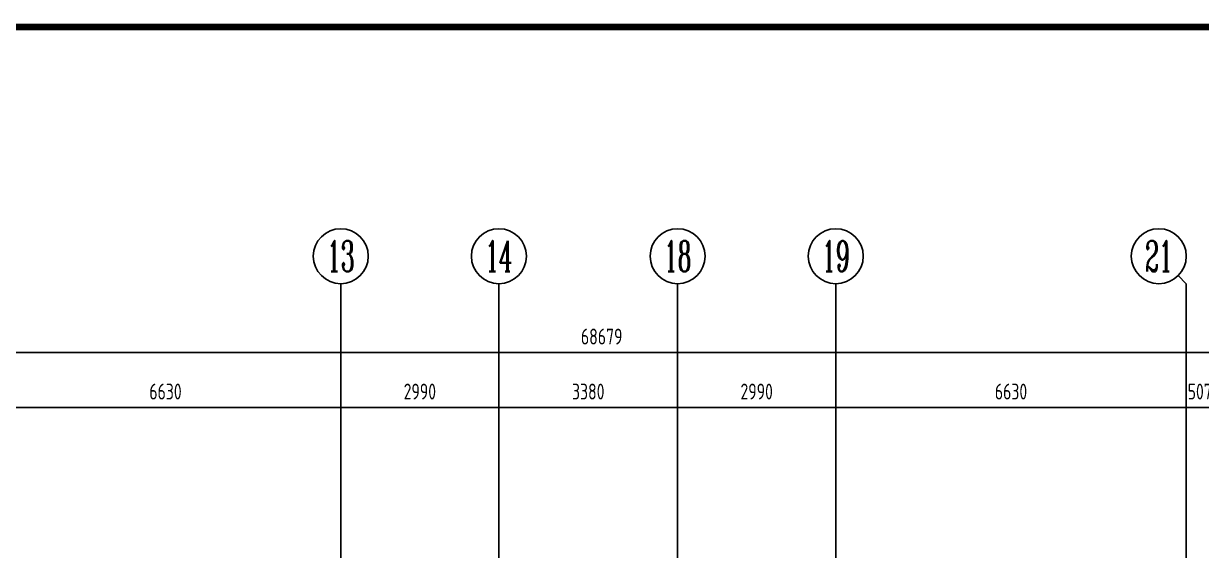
# Model space of a CAD drawing. Extents: x -726032 to 135930, y -151624 to 587044.
# Drawn here: x -361296 to -339021, y 434298 to 444263 of the extents above; entities that cross this region are included whole.
import ezdxf
from ezdxf.enums import TextEntityAlignment as Align

# ---------------------------------------------------------------- set-up
doc = ezdxf.new("R2010")
doc.units = 0
doc.header["$LTSCALE"] = 1000
doc.header["$MEASUREMENT"] = 0
doc.linetypes.add('DOTE', pattern=[2.42, 2, -0.2, 0.02, -0.2])
doc.layers.get('0').update_dxf_attribs({"linetype": 'CONTINUOUS'})
doc.layers.get('DEFPOINTS').update_dxf_attribs({"color": 1, "linetype": 'CONTINUOUS'})
for name, color, linetype in [('AXIS', 245, 'CONTINUOUS'), ('AXIS_TEXT', 7, 'CONTINUOUS'), ('DOTE', 8, 'DOTE'), ('PUB_TITLE', 1, 'CONTINUOUS')]:
    doc.layers.add(name, color=color, linetype=linetype)
doc.styles.add('COMPLEX', font='COMPLEX')
doc.styles.add('DIM_FONT', font='isocp.shx', dxfattribs={"width": 0.8})
doc.dimstyles.new('AXIS', dxfattribs={"dimtxt": 300, "dimasz": 1, "dimexe": 250, "dimexo": 300, "dimgap": 150, "dimtad": 1, "dimdec": 0, "dimzin": 0, "dimdsep": 46, "dimtxsty": 'DIM_FONT', "dimcen": 0.09, "dimse1": 1, "dimse2": 1, "dimclrt": 142, "dimadec": 0, "dimazin": 0, "dimtfac": 1, "dimtdec": 0, "dimtix": 1, "dimtmove": 2, "dimatfit": 3, "dimfxl": 1, "dimtolj": 1, "dimtzin": 0, "dimarcsym": 0})
doc.dimstyles.new('DIMN', dxfattribs={"dimtxt": 300, "dimasz": 1, "dimexe": 250, "dimexo": 300, "dimgap": 150, "dimtad": 1, "dimdec": 0, "dimzin": 0, "dimdsep": 46, "dimtxsty": 'DIM_FONT', "dimcen": 0.09, "dimclrt": 142, "dimadec": 0, "dimazin": 0, "dimtfac": 1, "dimtdec": 0, "dimtix": 1, "dimtmove": 2, "dimatfit": 3, "dimfxl": 1, "dimtolj": 1, "dimtzin": 0, "dimarcsym": 0})

# ---------------------------------------------------------------- blocks, each defined once
blk = doc.blocks.new('*D128')
at = {"layer": 'AXIS', "color": 0, "lineweight": -2, "transparency": 16777216}
for p, q in [((-384703, 435472), (-384703, 438293)), ((-316024, 435472), (-316024, 438293)), ((-316025, 438043), (-384702, 438043))]:
    blk.add_line(p, q, dxfattribs=at)
at = {"layer": 'AXIS', "color": 0, "transparency": 16777216}
for points in [[(-384702, 438043), (-384702, 438043), (-384703, 438043)], [(-316025, 438043), (-316025, 438043), (-316024, 438043)]]:
    blk.add_solid(points, dxfattribs=at)
at = {"layer": 'DEFPOINTS', "color": 0, "transparency": 16777216}
for p in [(-384703, 438043), (-384703, 435172), (-316024, 435172)]:
    blk.add_point(p, dxfattribs=at)
at = {"layer": 'AXIS', "color": 142, "transparency": 16777216, "insert": (-350363, 438343), "char_height": 300, "attachment_point": 5, "style": 'DIM_FONT'}
blk.add_mtext('\\A1;68679', dxfattribs=at)
blk = doc.blocks.new('_AXISO')
blk.add_circle((0, 0), 0.5)
at = {"layer": 'AXIS_TEXT', "style": 'COMPLEX', "width": 1.041667}
blk.add_attdef('A', text='', height=0.56, dxfattribs=at).set_placement((-0.25, -0.28), (0.25, -0.28), align=Align.FIT)
blk = doc.blocks.new('*D3057')
at = {"layer": 'AXIS', "color": 0, "lineweight": -2, "transparency": 16777216}
blk.add_line((-345938, 437003), (-348926, 437003), dxfattribs=at)
at = {"layer": 'AXIS', "color": 0, "transparency": 16777216}
for points in [[(-348926, 437003), (-348926, 437003), (-348927, 437003)], [(-345938, 437003), (-345938, 437003), (-345937, 437003)]]:
    blk.add_solid(points, dxfattribs=at)
at = {"layer": 'DEFPOINTS', "color": 0, "transparency": 16777216}
for p in [(-348927, 437003), (-348927, 435172), (-345937, 435172)]:
    blk.add_point(p, dxfattribs=at)
at = {"layer": 'AXIS', "color": 142, "transparency": 16777216, "insert": (-347432, 437303), "char_height": 300, "attachment_point": 5, "style": 'DIM_FONT'}
blk.add_mtext('\\A1;2990', dxfattribs=at)
blk = doc.blocks.new('*D3058')
at = {"layer": 'AXIS', "color": 0, "lineweight": -2, "transparency": 16777216}
blk.add_line((-345938, 437003), (-348926, 437003), dxfattribs=at)
at = {"layer": 'AXIS', "color": 0, "transparency": 16777216}
for points in [[(-348926, 437003), (-348926, 437003), (-348927, 437003)], [(-345938, 437003), (-345938, 437003), (-345937, 437003)]]:
    blk.add_solid(points, dxfattribs=at)
at = {"layer": 'DEFPOINTS', "color": 0, "transparency": 16777216}
for p in [(-348927, 437003), (-348927, 435172), (-345937, 435172)]:
    blk.add_point(p, dxfattribs=at)
at = {"layer": 'AXIS', "color": 142, "transparency": 16777216, "insert": (-347432, 437303), "char_height": 300, "attachment_point": 5, "style": 'DIM_FONT'}
blk.add_mtext('\\A1;2990', dxfattribs=at)
blk = doc.blocks.new('*D3059')
at = {"layer": 'AXIS', "color": 0, "lineweight": -2, "transparency": 16777216}
blk.add_line((-348928, 437003), (-352306, 437003), dxfattribs=at)
at = {"layer": 'AXIS', "color": 0, "transparency": 16777216}
for points in [[(-352306, 437003), (-352306, 437003), (-352307, 437003)], [(-348928, 437003), (-348928, 437003), (-348927, 437003)]]:
    blk.add_solid(points, dxfattribs=at)
at = {"layer": 'DEFPOINTS', "color": 0, "transparency": 16777216}
for p in [(-352307, 437003), (-352307, 435172), (-348927, 435172)]:
    blk.add_point(p, dxfattribs=at)
at = {"layer": 'AXIS', "color": 142, "transparency": 16777216, "insert": (-350617, 437303), "char_height": 300, "attachment_point": 5, "style": 'DIM_FONT'}
blk.add_mtext('\\A1;3380', dxfattribs=at)
blk = doc.blocks.new('*D3060')
at = {"layer": 'AXIS', "color": 0, "lineweight": -2, "transparency": 16777216}
blk.add_line((-348928, 437003), (-352306, 437003), dxfattribs=at)
at = {"layer": 'AXIS', "color": 0, "transparency": 16777216}
for points in [[(-352306, 437003), (-352306, 437003), (-352307, 437003)], [(-348928, 437003), (-348928, 437003), (-348927, 437003)]]:
    blk.add_solid(points, dxfattribs=at)
at = {"layer": 'DEFPOINTS', "color": 0, "transparency": 16777216}
for p in [(-352307, 437003), (-352307, 435172), (-348927, 435172)]:
    blk.add_point(p, dxfattribs=at)
at = {"layer": 'AXIS', "color": 142, "transparency": 16777216, "insert": (-350617, 437303), "char_height": 300, "attachment_point": 5, "style": 'DIM_FONT'}
blk.add_mtext('\\A1;3380', dxfattribs=at)
blk = doc.blocks.new('*D3061')
at = {"layer": 'AXIS', "color": 0, "lineweight": -2, "transparency": 16777216}
blk.add_line((-348928, 437003), (-352306, 437003), dxfattribs=at)
at = {"layer": 'AXIS', "color": 0, "transparency": 16777216}
for points in [[(-352306, 437003), (-352306, 437003), (-352307, 437003)], [(-348928, 437003), (-348928, 437003), (-348927, 437003)]]:
    blk.add_solid(points, dxfattribs=at)
at = {"layer": 'DEFPOINTS', "color": 0, "transparency": 16777216}
for p in [(-352307, 437003), (-352307, 435172), (-348927, 435172)]:
    blk.add_point(p, dxfattribs=at)
at = {"layer": 'AXIS', "color": 142, "transparency": 16777216, "insert": (-350617, 437303), "char_height": 300, "attachment_point": 5, "style": 'DIM_FONT'}
blk.add_mtext('\\A1;3380', dxfattribs=at)
blk = doc.blocks.new('*D3062')
at = {"layer": 'AXIS', "color": 0, "lineweight": -2, "transparency": 16777216}
blk.add_line((-355298, 437003), (-361926, 437003), dxfattribs=at)
at = {"layer": 'AXIS', "color": 0, "transparency": 16777216}
for points in [[(-361926, 437003), (-361926, 437003), (-361927, 437003)], [(-355298, 437003), (-355298, 437003), (-355297, 437003)]]:
    blk.add_solid(points, dxfattribs=at)
at = {"layer": 'DEFPOINTS', "color": 0, "transparency": 16777216}
for p in [(-361927, 437003), (-361927, 435172), (-355297, 435172)]:
    blk.add_point(p, dxfattribs=at)
at = {"layer": 'AXIS', "color": 142, "transparency": 16777216, "insert": (-358612, 437303), "char_height": 300, "attachment_point": 5, "style": 'DIM_FONT'}
blk.add_mtext('\\A1;6630', dxfattribs=at)
blk = doc.blocks.new('*D3069')
at = {"layer": 'AXIS', "color": 0, "lineweight": -2, "transparency": 16777216}
blk.add_line((-352308, 437003), (-355296, 437003), dxfattribs=at)
at = {"layer": 'AXIS', "color": 0, "transparency": 16777216}
for points in [[(-355296, 437003), (-355296, 437003), (-355297, 437003)], [(-352308, 437003), (-352308, 437003), (-352307, 437003)]]:
    blk.add_solid(points, dxfattribs=at)
at = {"layer": 'DEFPOINTS', "color": 0, "transparency": 16777216}
for p in [(-355297, 437003), (-355297, 435172), (-352307, 435172)]:
    blk.add_point(p, dxfattribs=at)
at = {"layer": 'AXIS', "color": 142, "transparency": 16777216, "insert": (-353802, 437303), "char_height": 300, "attachment_point": 5, "style": 'DIM_FONT'}
blk.add_mtext('\\A1;2990', dxfattribs=at)
blk = doc.blocks.new('*D3070')
at = {"layer": 'AXIS', "color": 0, "lineweight": -2, "transparency": 16777216}
blk.add_line((-352308, 437003), (-355296, 437003), dxfattribs=at)
at = {"layer": 'AXIS', "color": 0, "transparency": 16777216}
for points in [[(-355296, 437003), (-355296, 437003), (-355297, 437003)], [(-352308, 437003), (-352308, 437003), (-352307, 437003)]]:
    blk.add_solid(points, dxfattribs=at)
at = {"layer": 'DEFPOINTS', "color": 0, "transparency": 16777216}
for p in [(-355297, 437003), (-355297, 435172), (-352307, 435172)]:
    blk.add_point(p, dxfattribs=at)
at = {"layer": 'AXIS', "color": 142, "transparency": 16777216, "insert": (-353802, 437303), "char_height": 300, "attachment_point": 5, "style": 'DIM_FONT'}
blk.add_mtext('\\A1;2990', dxfattribs=at)
blk = doc.blocks.new('_AXISO1')
blk.add_line((0.354, -0.146), (0.5, 0))
blk.add_circle((0, -0.5), 0.5)
at = {"layer": 'AXIS_TEXT', "style": 'COMPLEX', "width": 1.041667}
blk.add_attdef('A', text='', height=0.56, dxfattribs=at).set_placement((-0.25, -0.78), (0.25, -0.78), align=Align.FIT)
blk = doc.blocks.new('*D3072')
at = {"layer": 'AXIS', "color": 0, "lineweight": -2, "transparency": 16777216}
for p, q in [((-339308, 437003), (-339309, 437003)), ((-338800, 437003), (-339307, 437003)), ((-338799, 437003), (-338798, 437003))]:
    blk.add_line(p, q, dxfattribs=at)
at = {"layer": 'AXIS', "color": 0, "transparency": 16777216}
for points in [[(-339308, 437003), (-339308, 437003), (-339307, 437003)], [(-338799, 437003), (-338799, 437003), (-338800, 437003)]]:
    blk.add_solid(points, dxfattribs=at)
at = {"layer": 'DEFPOINTS', "color": 0, "transparency": 16777216}
for p in [(-339307, 437003), (-339307, 435172), (-338800, 435172)]:
    blk.add_point(p, dxfattribs=at)
at = {"layer": 'AXIS', "color": 142, "transparency": 16777216, "insert": (-339053, 437303), "char_height": 300, "attachment_point": 5, "style": 'DIM_FONT'}
blk.add_mtext('\\A1;507', dxfattribs=at)
blk = doc.blocks.new('*D3073')
at = {"layer": 'AXIS', "color": 0, "lineweight": -2, "transparency": 16777216}
blk.add_line((-339308, 437003), (-345936, 437003), dxfattribs=at)
at = {"layer": 'AXIS', "color": 0, "transparency": 16777216}
for points in [[(-345936, 437003), (-345936, 437003), (-345937, 437003)], [(-339308, 437003), (-339308, 437003), (-339307, 437003)]]:
    blk.add_solid(points, dxfattribs=at)
at = {"layer": 'DEFPOINTS', "color": 0, "transparency": 16777216}
for p in [(-345937, 437003), (-345937, 435172), (-339307, 435172)]:
    blk.add_point(p, dxfattribs=at)
at = {"layer": 'AXIS', "color": 142, "transparency": 16777216, "insert": (-342622, 437303), "char_height": 300, "attachment_point": 5, "style": 'DIM_FONT'}
blk.add_mtext('\\A1;6630', dxfattribs=at)

msp = doc.modelspace()

# ---------------------------------------------------------------- linework, layer by layer
at = {"layer": 'AXIS'}
for p, q in [((-355296.9, 439343.3), (-355296.9, 435171.9)), ((-352306.9, 439343.3), (-352306.9, 435171.9)), ((-348926.9, 439343.3), (-348926.9, 435171.9)), ((-345936.9, 439343.3), (-345936.9, 435171.9)), ((-339306.9, 439343.3), (-339306.9, 435171.9))]:
    msp.add_line(p, q, dxfattribs=at)
at = {"layer": 'DOTE'}
for p, q in [((-355296.9, 435171.9), (-355296.9, 407389.9)), ((-352306.9, 435171.9), (-352306.9, 420746.6)), ((-348926.9, 435171.9), (-348926.9, 420746.6)), ((-345936.9, 435171.9), (-345936.9, 407389.9)), ((-339306.9, 435171.9), (-339306.9, 407389.9))]:
    msp.add_line(p, q, dxfattribs=at)
at = {"layer": 'PUB_TITLE', "const_width": 130}
msp.add_lwpolyline([(-396215.4, 392198.4), (-303525.4, 392198.4), (-303525.4, 444198.4), (-396215.4, 444198.4)], close=True, dxfattribs=at)

# ---------------------------------------------------------------- block references
at = {"layer": 'AXIS'}
ref = msp.add_blockref('_AXISO', (-355296.9, 439863.3), dxfattribs=dict(at, xscale=1040, yscale=1040, zscale=1040))
ref.add_attrib('A', '13', dxfattribs={"layer": 'AXIS_TEXT', "height": 582.4, "style": 'COMPLEX', "width": 0.646552}).set_placement((-355556.9, 439572.1), (-355036.9, 439572.1), align=Align.FIT)
ref = msp.add_blockref('_AXISO', (-352306.9, 439863.3), dxfattribs=dict(at, xscale=1040, yscale=1040, zscale=1040))
ref.add_attrib('A', '14', dxfattribs={"layer": 'AXIS_TEXT', "height": 582.4, "style": 'COMPLEX', "width": 0.604839}).set_placement((-352566.9, 439572.1), (-352046.9, 439572.1), align=Align.FIT)
ref = msp.add_blockref('_AXISO', (-348926.9, 439863.3), dxfattribs=dict(at, xscale=1040, yscale=1040, zscale=1040))
ref.add_attrib('A', '18', dxfattribs={"layer": 'AXIS_TEXT', "height": 582.4, "style": 'COMPLEX', "width": 0.646552}).set_placement((-349186.9, 439572.1), (-348666.9, 439572.1), align=Align.FIT)
ref = msp.add_blockref('_AXISO', (-345936.9, 439863.3), dxfattribs=dict(at, xscale=1040, yscale=1040, zscale=1040))
ref.add_attrib('A', '19', dxfattribs={"layer": 'AXIS_TEXT', "height": 582.4, "style": 'COMPLEX', "width": 0.646552}).set_placement((-346196.9, 439572.1), (-345676.9, 439572.1), align=Align.FIT)
ref = msp.add_blockref('_AXISO1', (-339306.9, 439863.3), dxfattribs=dict(at, xscale=1040, yscale=1040, zscale=1040, rotation=270))
ref.add_attrib('A', '21', dxfattribs={"layer": 'AXIS_TEXT', "height": 582.4, "style": 'COMPLEX', "width": 0.646552}).set_placement((-340086.9, 439572.1), (-339566.9, 439572.1), align=Align.FIT)

# ---------------------------------------------------------------- dimensions: what is measured, and where the dimension line sits
dim = msp.add_aligned_dim(p1=(-316023.9, 435171.9), p2=(-384702.9, 435171.9), distance=-2871.4, dimstyle='DIMN', dxfattribs=at)
dim.commit()
dim.dimension.update_dxf_attribs({"geometry": '*D128', "text_midpoint": (-350363.4, 438343.3)})
for base, p1, p2, picture, middle in [((-361926.9, 437003.3), (-355296.9, 435171.9), (-361926.9, 435171.9), '*D3062', (-358611.9, 437303.3)), ((-355296.9, 437003.3), (-352306.9, 435171.9), (-355296.9, 435171.9), '*D3069', (-353801.9, 437303.3)), ((-355296.9, 437003.3), (-352306.9, 435171.9), (-355296.9, 435171.9), '*D3070', (-353801.9, 437303.3)), ((-352306.9, 437003.3), (-348926.9, 435171.9), (-352306.9, 435171.9), '*D3059', (-350616.9, 437303.3)), ((-352306.9, 437003.3), (-348926.9, 435171.9), (-352306.9, 435171.9), '*D3060', (-350616.9, 437303.3)), ((-352306.9, 437003.3), (-348926.9, 435171.9), (-352306.9, 435171.9), '*D3061', (-350616.9, 437303.3)), ((-348926.9, 437003.3), (-345936.9, 435171.9), (-348926.9, 435171.9), '*D3057', (-347431.9, 437303.3)), ((-348926.9, 437003.3), (-345936.9, 435171.9), (-348926.9, 435171.9), '*D3058', (-347431.9, 437303.3)), ((-345936.9, 437003.3), (-339306.9, 435171.9), (-345936.9, 435171.9), '*D3073', (-342621.9, 437303.3)), ((-339306.9, 437003.3), (-338799.9, 435171.9), (-339306.9, 435171.9), '*D3072', (-339053.4, 437303.3))]:
    dim = msp.add_linear_dim(base=base, p1=p1, p2=p2, dimstyle='AXIS', dxfattribs=at)
    dim.commit()
    dim.dimension.update_dxf_attribs({"geometry": picture, "text_midpoint": middle})

doc.saveas('drawing.dxf')
